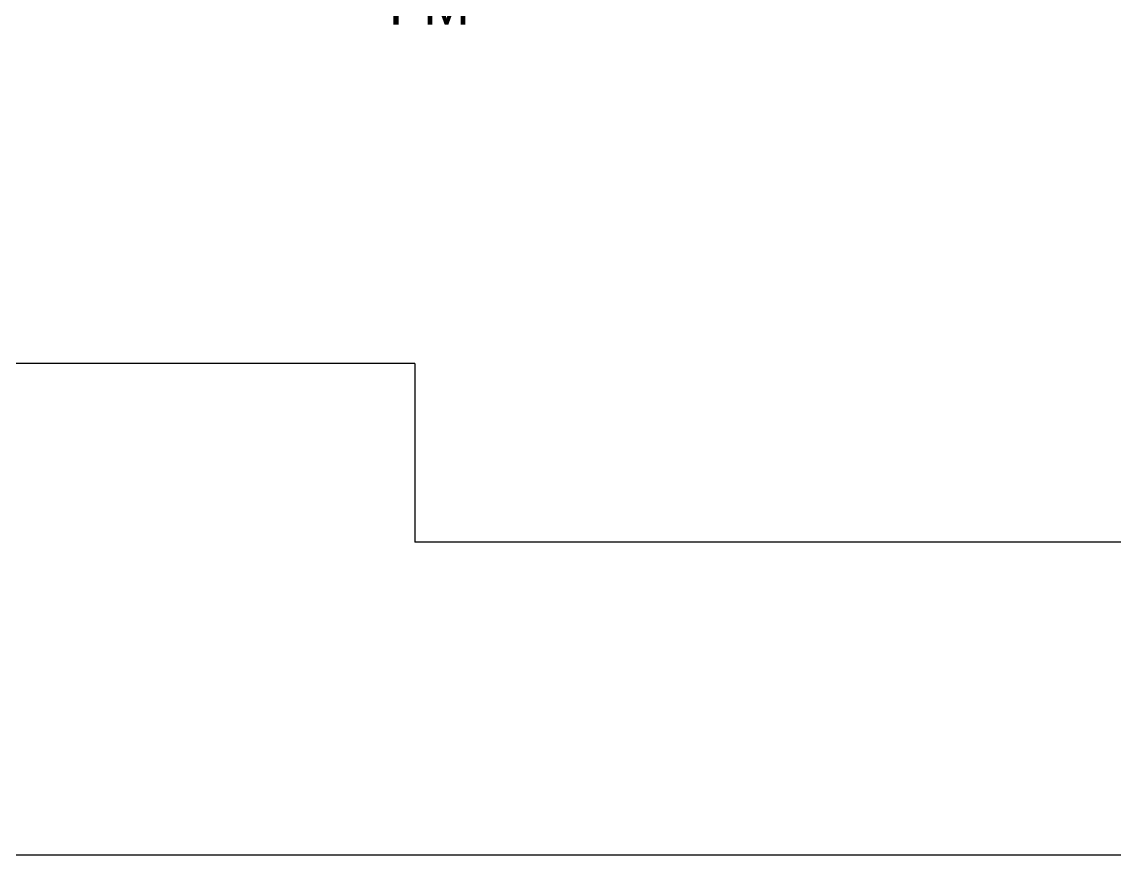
# Model space of a CAD drawing. Header units: millimetres. Extents: x 2069 to 2250, y 1124 to 1284.
# Drawn here: x 2114.76 to 2139.21, y 1134.91 to 1153.55 of the extents above; entities that cross this region are included whole.
import ezdxf

# ---------------------------------------------------------------- set-up
doc = ezdxf.new("R2010")
doc.units = ezdxf.units.MM
doc.layers.add('ALV', color=2, linetype='Continuous')
doc.layers.add('PAVIMENTO', color=1, linetype='Continuous')
doc.styles.get("Standard").update_dxf_attribs({"font": 'arial.ttf'})
doc.dimstyles.get("Standard").update_dxf_attribs({"dimtxt": 0.18, "dimasz": 0.18, "dimexe": 0.18, "dimexo": 0.0625, "dimgap": 0.09, "dimtad": 0, "dimtih": 1, "dimtoh": 1, "dimdec": 4, "dimzin": 0, "dimdsep": 46, "dimtxsty": 'Standard', "dimcen": 0.09, "dimadec": 0, "dimazin": 0, "dimtfac": 1, "dimtdec": 4, "dimtofl": 0, "dimtmove": 0, "dimatfit": 3, "dimfxl": 1, "dimtolj": 1, "dimtzin": 0, "dimarcsym": 0})

# ---------------------------------------------------------------- blocks, each defined once
blk = doc.blocks.new('*D62')
at = {"layer": 'ALV', "color": 0, "lineweight": -2, "transparency": 16777216}
for p, q in [((2114.773, 1155.819), (2114.773, 1153.756)), ((2132.973, 1155.819), (2132.973, 1153.756)), ((2114.953, 1153.936), (2122.975, 1153.936)), ((2132.793, 1153.936), (2124.772, 1153.936))]:
    blk.add_line(p, q, dxfattribs=at)
at = {"layer": 'ALV', "color": 0, "transparency": 16777216}
for points in [[(2114.953, 1153.966), (2114.953, 1153.906), (2114.773, 1153.936)], [(2132.793, 1153.966), (2132.793, 1153.906), (2132.973, 1153.936)]]:
    blk.add_solid(points, dxfattribs=at)
at = {"layer": 'DEFPOINTS', "color": 0, "transparency": 16777216}
for p in [(2114.773, 1155.881), (2132.973, 1155.881), (2132.973, 1153.936)]:
    blk.add_point(p, dxfattribs=at)
at = {"layer": 'ALV', "color": 0, "transparency": 16777216, "insert": (2123.873, 1153.936), "char_height": 0.2, "attachment_point": 5}
blk.add_mtext('\\A1;{\\H4.5x;FM}', dxfattribs=at)

msp = doc.modelspace()

# ---------------------------------------------------------------- linework, layer by layer
at = {"layer": 'PAVIMENTO'}
for p, q in [((2123.55325, 1145.90627), (2105.75325, 1145.90627)), ((2123.55325, 1145.90627), (2123.55325, 1141.90627)), ((2190.35325, 1141.90627), (2123.55325, 1141.90627)), ((2186.85325, 1134.90627), (2114.55325, 1134.90627))]:
    msp.add_line(p, q, dxfattribs=at)

# ---------------------------------------------------------------- dimensions: what is measured, and where the dimension line sits
at = {"layer": 'ALV'}
dim = msp.add_linear_dim(base=(2132.97325, 1153.93635), p1=(2114.77325, 1155.88127), p2=(2132.97325, 1155.88127), text='{\\H4.5x;FM}', dimstyle='Standard', override={"dimtxt": 0.2, "dimtix": 1}, dxfattribs=at)
dim.commit()
dim.dimension.update_dxf_attribs({"geometry": '*D62', "text_midpoint": (2123.87325, 1153.93635)})

doc.saveas('drawing.dxf')
